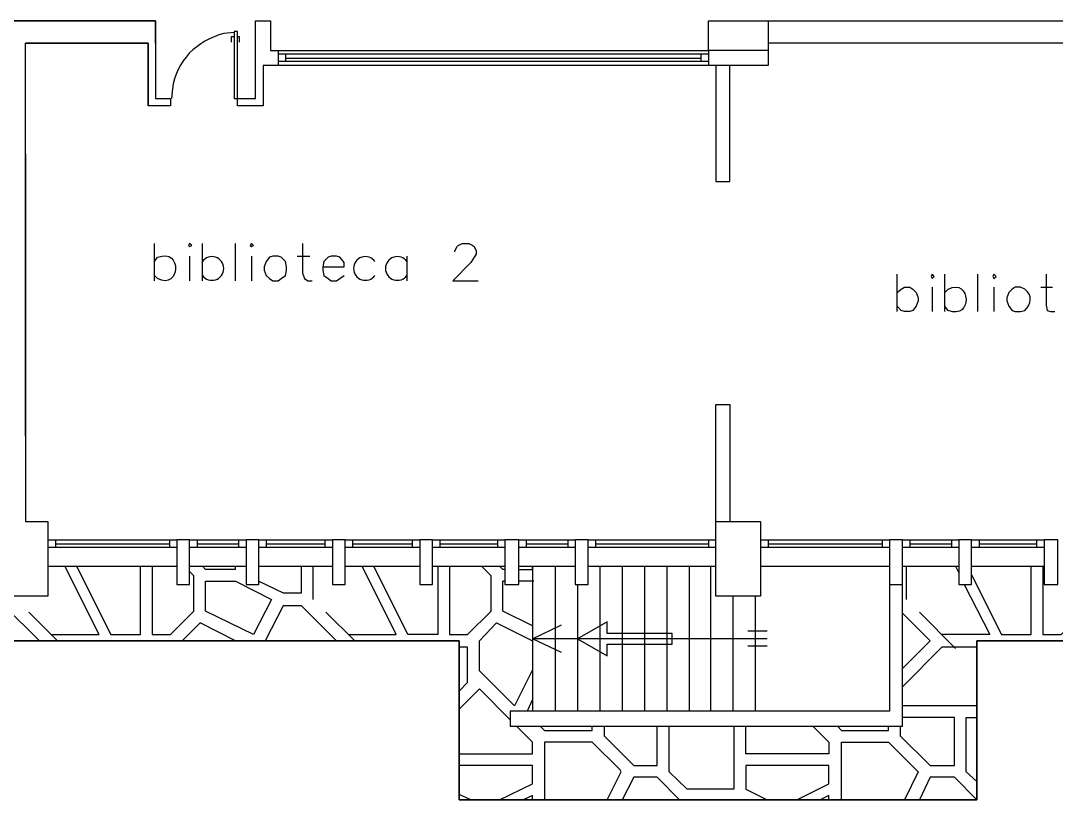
# Model space of a CAD drawing. Header units: millimetres. Extents: x 2592 to 5194, y 1172 to 2359.
# Drawn here: x 2596.151 to 2596.961, y 1181.109 to 1181.726 of the extents above; entities that cross this region are included whole.
import ezdxf

# ---------------------------------------------------------------- set-up
doc = ezdxf.new("R2010")
doc.units = ezdxf.units.MM
doc.layers.add('PDF _Geometria', color=7, linetype='Continuous')

msp = doc.modelspace()

# ---------------------------------------------------------------- linework, layer by layer
at = {"layer": 'PDF _Geometria', "lineweight": 25}
for points in [[(2596.13192, 1181.40071), (2596.13192, 1181.70821), (2596.13192, 1181.72571), (2596.25608, 1181.72571), (2596.13192, 1181.72571)], [(2596.25608, 1181.70821), (2596.25608, 1181.72571), (2596.25608, 1181.66488), (2596.26775, 1181.66488), (2596.26775, 1181.65904), (2596.25025, 1181.65904), (2596.25025, 1181.70821), (2596.25025, 1181.65904)], [(2596.73525, 1181.70238), (2596.73525, 1181.69071), (2596.34025, 1181.69071), (2596.34025, 1181.65904), (2596.32025, 1181.65904), (2596.32025, 1181.66488), (2596.33442, 1181.66488), (2596.33442, 1181.72571), (2596.34608, 1181.72571), (2596.34608, 1181.70238), (2596.68858, 1181.70238), (2596.68858, 1181.69071)], [(2596.69442, 1181.72571), (2597.10192, 1181.72571), (2597.14525, 1181.70154), (2597.14192, 1181.69654), (2597.12108, 1181.70821), (2596.73525, 1181.70821)], [(2596.15442, 1181.70821), (2596.25025, 1181.70821), (2596.15442, 1181.70821)], [(2596.15442, 1181.40071), (2596.15442, 1181.70821)], [(2596.35192, 1181.70238), (2596.35192, 1181.69071)], [(2596.35192, 1181.69988), (2596.68858, 1181.69988)], [(2596.35192, 1181.69404), (2596.68858, 1181.69404)], [(2596.35775, 1181.69988), (2596.35775, 1181.69404)], [(2596.35775, 1181.69654), (2596.68275, 1181.69654)], [(2596.68275, 1181.69988), (2596.68275, 1181.69404)], [(2596.69442, 1181.69071), (2596.69442, 1181.59988), (2596.70525, 1181.59988), (2596.70525, 1181.69071)], [(2596.15442, 1181.62154), (2596.15442, 1181.40071), (2596.15442, 1181.33404), (2596.17192, 1181.33404), (2596.17192, 1181.27571), (2596.13775, 1181.27571), (2596.13775, 1181.24821), (2596.09608, 1181.24821), (2596.09608, 1181.10904), (2595.94525, 1181.10904), (2595.94525, 1181.24654), (2595.90525, 1181.24654)], [(2596.25525, 1181.52238), (2596.25525, 1181.55154)], [(2596.29275, 1181.52238), (2596.29275, 1181.55154)], [(2596.31858, 1181.52238), (2596.31858, 1181.55154)], [(2596.37108, 1181.55154), (2596.37108, 1181.52821), (2596.37275, 1181.52404), (2596.37525, 1181.52238), (2596.37858, 1181.52238)], [(2596.49025, 1181.54488), (2596.49025, 1181.54571), (2596.49192, 1181.54904), (2596.49275, 1181.54988), (2596.49608, 1181.55154), (2596.50108, 1181.55154), (2596.50442, 1181.54988), (2596.50525, 1181.54904), (2596.50692, 1181.54571), (2596.50692, 1181.54321), (2596.50525, 1181.54071), (2596.50275, 1181.53654), (2596.48858, 1181.52238), (2596.50858, 1181.52238)], [(2596.25525, 1181.53738), (2596.25775, 1181.54071)], [(2596.28275, 1181.54154), (2596.28275, 1181.52238)], [(2596.33108, 1181.54154), (2596.33108, 1181.52238)], [(2596.36692, 1181.54154), (2596.37692, 1181.54154)], [(2596.38692, 1181.53321), (2596.40358, 1181.53321), (2596.40358, 1181.53654), (2596.40192, 1181.53904), (2596.40025, 1181.54071), (2596.39775, 1181.54154), (2596.39358, 1181.54154), (2596.39108, 1181.54071), (2596.38775, 1181.53738), (2596.38692, 1181.53321), (2596.38692, 1181.53071), (2596.38775, 1181.52654), (2596.39108, 1181.52404), (2596.39358, 1181.52238), (2596.39775, 1181.52238), (2596.40025, 1181.52404), (2596.40358, 1181.52654)], [(2596.45275, 1181.54154), (2596.45275, 1181.52238)], [(2596.25775, 1181.52404), (2596.25525, 1181.52654)], [(2596.83608, 1181.49821), (2596.83608, 1181.52738)], [(2596.87358, 1181.49821), (2596.87358, 1181.52738)], [(2596.89942, 1181.49821), (2596.89942, 1181.52738)], [(2596.95275, 1181.52738), (2596.95275, 1181.50321), (2596.95358, 1181.49904), (2596.95608, 1181.49821), (2596.95942, 1181.49821)], [(2596.83608, 1181.51321), (2596.83942, 1181.51571), (2596.84192, 1181.51738), (2596.84608, 1181.51738), (2596.84858, 1181.51571), (2596.85108, 1181.51321), (2596.85275, 1181.50904), (2596.85275, 1181.50654), (2596.85108, 1181.50238), (2596.84858, 1181.49904), (2596.84608, 1181.49821), (2596.84192, 1181.49821), (2596.83942, 1181.49904), (2596.83608, 1181.50238)], [(2596.86358, 1181.51738), (2596.86358, 1181.49821)], [(2596.87358, 1181.51321), (2596.87608, 1181.51571)], [(2596.91192, 1181.51738), (2596.91192, 1181.49821)], [(2596.93608, 1181.51571), (2596.93275, 1181.51738), (2596.92858, 1181.51738), (2596.92608, 1181.51571), (2596.92358, 1181.51321), (2596.92192, 1181.50904), (2596.92192, 1181.50654), (2596.92358, 1181.50238), (2596.92608, 1181.49904), (2596.92858, 1181.49821), (2596.93275, 1181.49821), (2596.93608, 1181.49904)], [(2596.94858, 1181.51738), (2596.95775, 1181.51738)], [(2596.87608, 1181.49904), (2596.87358, 1181.50238)], [(2596.69442, 1181.33404), (2596.69442, 1181.42571), (2596.70525, 1181.42571), (2596.70525, 1181.33404)], [(2596.17192, 1181.29904), (2596.27275, 1181.29904)], [(2596.28275, 1181.29904), (2596.32692, 1181.29904)], [(2596.33692, 1181.29904), (2596.39442, 1181.29904)], [(2596.40442, 1181.29904), (2596.46275, 1181.29904)], [(2596.47275, 1181.29904), (2596.52942, 1181.29904)], [(2596.54025, 1181.29904), (2596.58442, 1181.29904)], [(2596.55108, 1181.29904), (2596.55108, 1181.18571)], [(2596.56858, 1181.29904), (2596.56858, 1181.18571)], [(2596.59442, 1181.29904), (2596.69442, 1181.29904)], [(2596.60358, 1181.29904), (2596.60358, 1181.18571)], [(2596.62108, 1181.29904), (2596.62108, 1181.18571)], [(2596.63858, 1181.29904), (2596.63858, 1181.18571)], [(2596.65608, 1181.29904), (2596.65608, 1181.18571)], [(2596.67358, 1181.29904), (2596.67358, 1181.18571)], [(2596.69025, 1181.29904), (2596.69025, 1181.18571)], [(2596.72942, 1181.29904), (2596.83025, 1181.29904)], [(2596.84025, 1181.29904), (2596.88442, 1181.29904)], [(2596.84358, 1181.27321), (2596.84358, 1181.29904)], [(2596.88192, 1181.29904), (2596.88442, 1181.29404)], [(2596.89442, 1181.29904), (2596.95108, 1181.29904)], [(2596.58608, 1181.28488), (2596.58608, 1181.18571)], [(2596.83025, 1181.28488), (2596.84025, 1181.28488)], [(2596.70775, 1181.27571), (2596.70775, 1181.18571)], [(2596.72525, 1181.27571), (2596.72525, 1181.18571)], [(2596.57358, 1181.23154), (2596.55108, 1181.24238), (2596.57358, 1181.25321)], [(2596.73442, 1181.24821), (2596.71942, 1181.24821)], [(2596.73442, 1181.24238), (2596.55108, 1181.24238)], [(2596.73442, 1181.23654), (2596.71942, 1181.23654)]]:
    msp.add_lwpolyline(points, dxfattribs=at)
for points in [[(2596.71192, 1181.72571), (2596.73525, 1181.72571), (2596.73525, 1181.70238), (2596.68858, 1181.70238), (2596.68858, 1181.72571)], [(2596.28192, 1181.54988), (2596.28275, 1181.54904), (2596.28442, 1181.54988), (2596.28275, 1181.55154)], [(2596.33025, 1181.54988), (2596.33108, 1181.54904), (2596.33275, 1181.54988), (2596.33108, 1181.55154)], [(2596.34775, 1181.54154), (2596.34525, 1181.54071), (2596.34275, 1181.53738), (2596.34108, 1181.53321), (2596.34108, 1181.53071), (2596.34275, 1181.52654), (2596.34525, 1181.52404), (2596.34775, 1181.52238), (2596.35192, 1181.52238), (2596.35442, 1181.52404), (2596.35775, 1181.52654), (2596.35858, 1181.53071), (2596.35858, 1181.53321), (2596.35775, 1181.53738), (2596.35442, 1181.54071), (2596.35192, 1181.54154)], [(2596.86275, 1181.52571), (2596.86358, 1181.52404), (2596.86525, 1181.52571), (2596.86358, 1181.52738)], [(2596.91108, 1181.52571), (2596.91192, 1181.52404), (2596.91358, 1181.52571), (2596.91192, 1181.52738)], [(2596.69442, 1181.27571), (2596.69442, 1181.33404), (2596.72942, 1181.33404), (2596.72942, 1181.27571)], [(2596.27275, 1181.28488), (2596.28275, 1181.28488), (2596.28275, 1181.31988), (2596.27275, 1181.31988)], [(2596.32692, 1181.28488), (2596.33692, 1181.28488), (2596.33692, 1181.31988), (2596.32692, 1181.31988)], [(2596.39442, 1181.28488), (2596.40442, 1181.28488), (2596.40442, 1181.31988), (2596.39442, 1181.31988)], [(2596.47275, 1181.28488), (2596.47275, 1181.31988), (2596.46275, 1181.31988), (2596.46275, 1181.28488)], [(2596.54025, 1181.28488), (2596.54025, 1181.31988), (2596.52942, 1181.31988), (2596.52942, 1181.28488)], [(2596.53358, 1181.18571), (2596.53358, 1181.17404), (2596.84025, 1181.17404), (2596.84025, 1181.28488), (2596.84025, 1181.31988), (2596.83025, 1181.31988), (2596.83025, 1181.28488), (2596.83025, 1181.18571)], [(2596.59442, 1181.28488), (2596.59442, 1181.31988), (2596.58442, 1181.31988), (2596.58442, 1181.28488)], [(2596.88442, 1181.28488), (2596.89442, 1181.28488), (2596.89442, 1181.31988), (2596.88442, 1181.31988)], [(2596.95108, 1181.28488), (2596.96192, 1181.28488), (2596.96192, 1181.31988), (2596.95108, 1181.31988)], [(2596.60942, 1181.23821), (2596.66025, 1181.23821), (2596.66025, 1181.24654), (2596.60942, 1181.24654), (2596.60942, 1181.25571), (2596.58608, 1181.24238), (2596.60942, 1181.22904)]]:
    msp.add_lwpolyline(points, close=True, dxfattribs=at)
at = {"layer": 'PDF _Geometria', "color": 4, "lineweight": 25}
msp.add_lwpolyline([(2596.31775, 1181.66488), (2596.32025, 1181.66488), (2596.32025, 1181.71738), (2596.31775, 1181.71738)], close=True, dxfattribs=at)
for points in [[(2596.31775, 1181.71654), (2596.30942, 1181.71571)], [(2596.31775, 1181.71321), (2596.31525, 1181.71321), (2596.31525, 1181.70904)], [(2596.32192, 1181.70904), (2596.32192, 1181.71321), (2596.32025, 1181.71321)], [(2596.26942, 1181.67238), (2596.26858, 1181.66488)], [(2596.17192, 1181.31988), (2596.27275, 1181.31988)], [(2596.17192, 1181.31404), (2596.27275, 1181.31404)], [(2596.17775, 1181.31988), (2596.17775, 1181.31404)], [(2596.17775, 1181.31654), (2596.26692, 1181.31654)], [(2596.26692, 1181.31988), (2596.26692, 1181.31404)], [(2596.28275, 1181.31988), (2596.32692, 1181.31988)], [(2596.28275, 1181.31404), (2596.32692, 1181.31404)], [(2596.28858, 1181.31988), (2596.28858, 1181.31404)], [(2596.28858, 1181.31654), (2596.32108, 1181.31654)], [(2596.32108, 1181.31988), (2596.32108, 1181.31404)], [(2596.33692, 1181.31988), (2596.39442, 1181.31988)], [(2596.33692, 1181.31404), (2596.39442, 1181.31404)], [(2596.34275, 1181.31988), (2596.34275, 1181.31404)], [(2596.34275, 1181.31654), (2596.38858, 1181.31654)], [(2596.38858, 1181.31988), (2596.38858, 1181.31404)], [(2596.40442, 1181.31988), (2596.46275, 1181.31988)], [(2596.40442, 1181.31404), (2596.46275, 1181.31404)], [(2596.41025, 1181.31988), (2596.41025, 1181.31404)], [(2596.41025, 1181.31654), (2596.45692, 1181.31654)], [(2596.45692, 1181.31988), (2596.45692, 1181.31404)], [(2596.47275, 1181.31988), (2596.52942, 1181.31988)], [(2596.47275, 1181.31404), (2596.52942, 1181.31404)], [(2596.47858, 1181.31988), (2596.47858, 1181.31404)], [(2596.47858, 1181.31654), (2596.52358, 1181.31654)], [(2596.52358, 1181.31988), (2596.52358, 1181.31404)], [(2596.54025, 1181.31988), (2596.58442, 1181.31988)], [(2596.54025, 1181.31404), (2596.58442, 1181.31404)], [(2596.54608, 1181.31988), (2596.54608, 1181.31404)], [(2596.54608, 1181.31654), (2596.57858, 1181.31654)], [(2596.57858, 1181.31988), (2596.57858, 1181.31404)], [(2596.59442, 1181.31988), (2596.69442, 1181.31988)], [(2596.59442, 1181.31404), (2596.69442, 1181.31404)], [(2596.60025, 1181.31988), (2596.60025, 1181.31404)], [(2596.60025, 1181.31654), (2596.68858, 1181.31654)], [(2596.68858, 1181.31988), (2596.68858, 1181.31404)], [(2596.72942, 1181.31988), (2596.83025, 1181.31988)], [(2596.72942, 1181.31404), (2596.83025, 1181.31404)], [(2596.73525, 1181.31988), (2596.73525, 1181.31404)], [(2596.73525, 1181.31654), (2596.82442, 1181.31654)], [(2596.82442, 1181.31988), (2596.82442, 1181.31404)], [(2596.84025, 1181.31988), (2596.88442, 1181.31988)], [(2596.84025, 1181.31404), (2596.88442, 1181.31404)], [(2596.84608, 1181.31988), (2596.84608, 1181.31404)], [(2596.84608, 1181.31654), (2596.87858, 1181.31654)], [(2596.87858, 1181.31988), (2596.87858, 1181.31404)], [(2596.89442, 1181.31988), (2596.95108, 1181.31988)], [(2596.89442, 1181.31404), (2596.95108, 1181.31404)], [(2596.90025, 1181.31988), (2596.90025, 1181.31404)], [(2596.90025, 1181.31654), (2596.94525, 1181.31654)], [(2596.94525, 1181.31988), (2596.94525, 1181.31404)]]:
    msp.add_lwpolyline(points, dxfattribs=at)
at = {"layer": 'PDF _Geometria', "color": 8, "lineweight": 25, "true_color": 0x808080}
for points in [[(2596.17442, 1181.24571), (2596.21192, 1181.24571), (2596.18525, 1181.29904)], [(2596.19442, 1181.29904), (2596.22108, 1181.24571), (2596.24442, 1181.24571), (2596.24442, 1181.29904)], [(2596.25358, 1181.29904), (2596.25358, 1181.24571), (2596.26775, 1181.24571), (2596.28608, 1181.26404), (2596.28608, 1181.29154)], [(2596.31858, 1181.29654), (2596.29525, 1181.29654)], [(2596.33692, 1181.28738), (2596.35608, 1181.27821), (2596.37025, 1181.27821), (2596.37025, 1181.29904)], [(2596.37942, 1181.27321), (2596.37942, 1181.29904)], [(2596.40692, 1181.24571), (2596.44442, 1181.24571), (2596.41775, 1181.29904)], [(2596.47692, 1181.29904), (2596.47692, 1181.24571), (2596.45358, 1181.24571), (2596.42692, 1181.29904)], [(2596.48608, 1181.29904), (2596.48608, 1181.24571), (2596.50025, 1181.24571), (2596.51858, 1181.26404), (2596.51858, 1181.29154)], [(2596.89442, 1181.29238), (2596.91775, 1181.24571), (2596.94108, 1181.24571), (2596.94108, 1181.29904)], [(2596.95025, 1181.29904), (2596.95025, 1181.24571), (2596.96442, 1181.24571), (2596.98275, 1181.26404), (2596.98275, 1181.29154), (2596.97608, 1181.29904)], [(2596.55108, 1181.25238), (2596.52775, 1181.26404), (2596.52775, 1181.28738)], [(2596.88858, 1181.28488), (2596.90858, 1181.24571), (2596.87108, 1181.24571)], [(2596.16525, 1181.24071), (2596.13775, 1181.26821)], [(2596.39775, 1181.24071), (2596.37025, 1181.26821), (2596.35608, 1181.26821), (2596.34192, 1181.24071)], [(2596.17942, 1181.24071), (2596.15692, 1181.26321)], [(2596.41192, 1181.24071), (2596.38942, 1181.26321)], [(2596.84025, 1181.21904), (2596.86192, 1181.24071), (2596.84025, 1181.26238)], [(2596.88192, 1181.23488), (2596.85358, 1181.26321)], [(2596.31858, 1181.24071), (2596.29108, 1181.25488), (2596.27692, 1181.24071)], [(2596.55108, 1181.21821), (2596.53692, 1181.18988), (2596.50942, 1181.21738), (2596.50942, 1181.24071), (2596.52275, 1181.25488), (2596.55108, 1181.24071)], [(2596.13775, 1181.24071), (2596.49358, 1181.24071), (2596.13775, 1181.24071)], [(2596.49358, 1181.24071), (2596.49358, 1181.11654), (2596.49358, 1181.24071)], [(2596.89858, 1181.24071), (2597.21108, 1181.24071), (2596.89858, 1181.24071)], [(2596.89858, 1181.24071), (2596.89858, 1181.11654), (2596.89858, 1181.24071)], [(2596.49358, 1181.20154), (2596.50025, 1181.20821), (2596.50025, 1181.23571), (2596.49358, 1181.23571)], [(2596.89858, 1181.23571), (2596.87108, 1181.23571), (2596.84025, 1181.20488)], [(2596.53358, 1181.17904), (2596.50942, 1181.20321), (2596.49358, 1181.18738)], [(2596.55108, 1181.19488), (2596.54692, 1181.18571)], [(2596.89858, 1181.18988), (2596.84025, 1181.18988)], [(2596.83858, 1181.17404), (2596.83858, 1181.16654), (2596.86192, 1181.14321), (2596.88108, 1181.14321), (2596.88108, 1181.18071), (2596.84025, 1181.18071)], [(2596.89858, 1181.13071), (2596.89025, 1181.13821), (2596.89025, 1181.18071), (2596.89858, 1181.18071)], [(2596.49358, 1181.15238), (2596.55108, 1181.15238), (2596.55108, 1181.16154), (2596.53858, 1181.17404)], [(2596.55692, 1181.17404), (2596.56025, 1181.17071), (2596.59775, 1181.17071), (2596.59775, 1181.17404)], [(2596.60692, 1181.17404), (2596.60692, 1181.16654), (2596.63025, 1181.14321), (2596.64858, 1181.14321), (2596.64858, 1181.17404)], [(2596.70858, 1181.17404), (2596.70858, 1181.12488), (2596.67192, 1181.12488), (2596.65775, 1181.13821), (2596.65775, 1181.17404)], [(2596.77025, 1181.17404), (2596.78275, 1181.16154), (2596.78275, 1181.15238), (2596.71775, 1181.15238), (2596.71775, 1181.17404)], [(2596.78942, 1181.17404), (2596.79275, 1181.17071), (2596.82942, 1181.17071), (2596.82942, 1181.17404)], [(2596.60942, 1181.11654), (2596.62025, 1181.13821), (2596.61942, 1181.13988), (2596.59775, 1181.16154), (2596.56025, 1181.16154), (2596.56025, 1181.11654)], [(2596.79275, 1181.11654), (2596.79275, 1181.16154), (2596.82942, 1181.16154), (2596.85275, 1181.13821), (2596.84192, 1181.11654)], [(2596.52525, 1181.11654), (2596.55108, 1181.12904), (2596.55108, 1181.14321), (2596.49358, 1181.14321)], [(2596.75775, 1181.11654), (2596.78275, 1181.12904), (2596.78275, 1181.14321), (2596.71775, 1181.14321), (2596.71775, 1181.12488), (2596.73442, 1181.11654)], [(2596.66608, 1181.11654), (2596.64858, 1181.13404), (2596.63025, 1181.13404), (2596.62108, 1181.11654)], [(2596.89858, 1181.11654), (2596.88108, 1181.13404), (2596.86192, 1181.13404), (2596.85358, 1181.11654)], [(2596.50275, 1181.11654), (2596.49358, 1181.12071)], [(2596.55108, 1181.11654), (2596.55108, 1181.11988), (2596.54358, 1181.11654)], [(2596.78275, 1181.11654), (2596.78275, 1181.11988), (2596.77608, 1181.11654)], [(2596.89858, 1181.11654), (2596.49358, 1181.11654), (2596.89858, 1181.11654)]]:
    msp.add_lwpolyline(points, dxfattribs=at)
at = {"layer": 'PDF _Geometria', "color": 253, "lineweight": 25, "true_color": 0x999999}
for points in [[(2596.29525, 1181.29654), (2596.29275, 1181.29904)], [(2596.31858, 1181.29654), (2596.31858, 1181.29904)], [(2596.51858, 1181.29154), (2596.51108, 1181.29904)], [(2596.52942, 1181.29654), (2596.52775, 1181.29654), (2596.52525, 1181.29904)], [(2596.54025, 1181.29654), (2596.55108, 1181.29654), (2596.55108, 1181.29904)], [(2596.28608, 1181.29154), (2596.28275, 1181.29488)], [(2596.52942, 1181.28738), (2596.52775, 1181.28738)], [(2596.55192, 1181.28738), (2596.55108, 1181.28738), (2596.54025, 1181.28738)]]:
    msp.add_lwpolyline(points, dxfattribs=at)
at = {"layer": 'PDF _Geometria', "color": 8, "lineweight": 25, "true_color": 0x808080}
msp.add_lwpolyline([(2596.29525, 1181.26404), (2596.29525, 1181.28738), (2596.31858, 1181.28738), (2596.34692, 1181.27321), (2596.33275, 1181.24571)], close=True, dxfattribs=at)
at = {"layer": 'PDF _Geometria', "lineweight": 25}
for centre, start, end in [((2596.30025, 1181.53196), 215.83765, 144.16235), ((2596.42025, 1181.53196), 35.83765, 324.16235), ((2596.44525, 1181.53196), 35.83765, 324.16235)]:
    msp.add_arc(centre, 0.00925, start, end, dxfattribs=at)
at = {"layer": 'PDF _Geometria', "color": 4, "lineweight": 25}
msp.add_open_spline([(2596.30942, 1181.71571), (2596.28881, 1181.71041), (2596.27171, 1181.69414), (2596.26942, 1181.67238)], degree=3, dxfattribs=at)
at = {"layer": 'PDF _Geometria', "lineweight": 25}
for points in [[(2596.25775, 1181.54071), (2596.2774, 1181.54834), (2596.2754, 1181.51474), (2596.25775, 1181.52404)], [(2596.87608, 1181.51571), (2596.89375, 1181.52502), (2596.89574, 1181.49142), (2596.87608, 1181.49904)], [(2596.93608, 1181.49904), (2596.94103, 1181.50443), (2596.94246, 1181.5107), (2596.93608, 1181.51571)]]:
    msp.add_open_spline(points, degree=3, dxfattribs=at)

doc.saveas('drawing.dxf')
